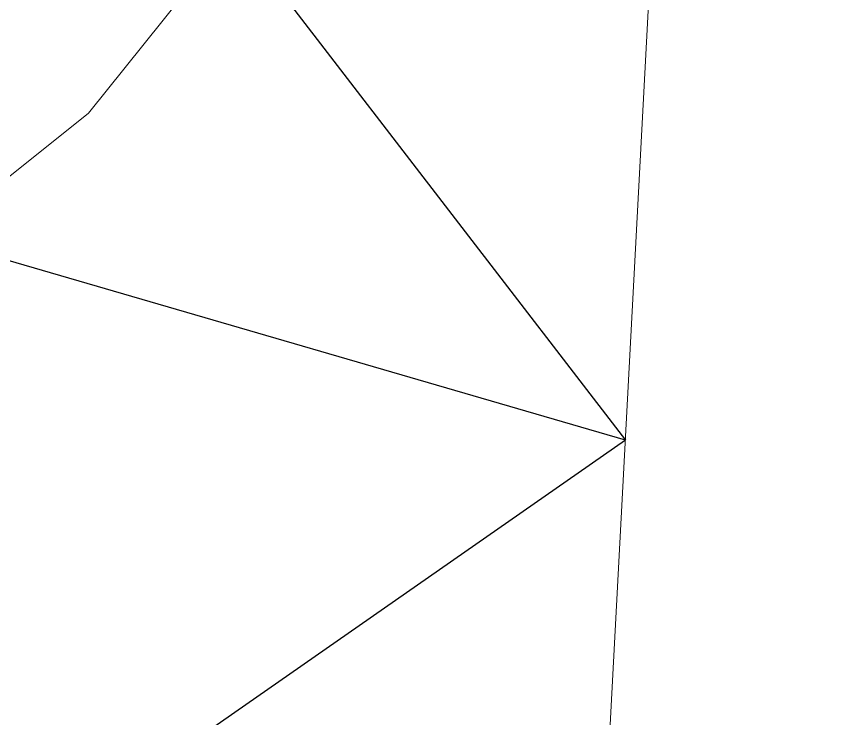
# Model space of a CAD drawing. Header units: millimetres. Extents: x 348 to 2201, y 118 to 1049.
# Drawn here: x 868.557 to 869.944, y 565.896 to 567.065 of the extents above; entities that cross this region are included whole.
import ezdxf

# ---------------------------------------------------------------- set-up
doc = ezdxf.new("R2010")
doc.units = ezdxf.units.MM
doc.layers.add('206_MURO_E_MURO_ARRIMO', color=7, linetype='Continuous', lineweight=18)
doc.layers.add('604_CURVA_INTERM', color=7, linetype='Continuous', lineweight=18)

msp = doc.modelspace()

# ---------------------------------------------------------------- linework, layer by layer
for p, q in [((867.9655, 568.4456), (869.5711, 566.3597)), ((869.5711, 566.3597), (867.9612, 566.8275)), ((869.5711, 566.3597), (867.9569, 565.2341))]:
    msp.add_line(p, q)
at = {"layer": '206_MURO_E_MURO_ARRIMO'}
msp.add_lwpolyline([(864.6982, 531.5539), (866.8541, 545.6864), (869.3685, 562.5628), (870.5364, 584.4555), (870.7024, 586.2997), (871.8721, 590.0458), (878.6501, 608.0635), (879.2403, 608.8334), (880.2626, 609.6288), (881.4844, 610.282), (882.4203, 610.5995), (883.4405, 610.7377), (896.7598, 610.0348)], dxfattribs=at)
at = {"layer": '604_CURVA_INTERM', "elevation": 726, "flags": 128}
msp.add_lwpolyline([(848.9916, 567.9502), (850.0528, 568.098), (851.5482, 568.0526), (852.8437, 567.9723), (854.1692, 567.8547), (856.6932, 567.3827), (860.611, 566.6929), (861.6397, 566.5581), (862.8157, 566.4883), (864.0275, 566.4394), (865.1273, 566.3735), (866.213, 566.3647), (867.2284, 566.4181), (868.3533, 566.6453), (868.677, 566.9038), (869.377, 567.7774), (869.7181, 568.7434), (869.8683, 569.7849), (869.9127, 570.9526), (870.0066, 572.111), (870.3481, 574.4122)], dxfattribs=at)

doc.saveas('drawing.dxf')
